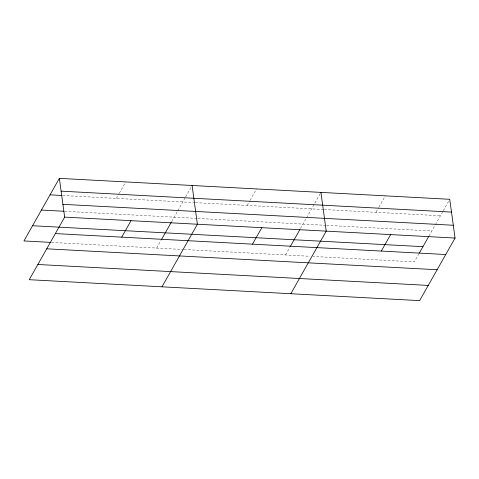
<?xml version="1.0" encoding="UTF-8"?>
<svg xmlns="http://www.w3.org/2000/svg" width="479" height="479" viewBox="0 0 479 479"><rect width="100%" height="100%" fill="white"/><g stroke="black" fill="none" stroke-linecap="round" stroke-linejoin="round"><path stroke-width="0.36" stroke-dasharray="2.4 1.8" d="M116.403 198.402L118.912 193.965M119.271 193.33L125.726 181.924M156.687 248.068L160.986 240.458M171.68 221.567L177.392 211.473M177.751 210.838L185.277 197.522M185.636 196.893L192.091 185.487M247.188 205.413L249.697 200.976M250.056 200.342L256.505 188.936M285.514 254.978L289.819 247.368M300.507 228.471L306.219 218.376M306.578 217.741L320.924 192.39M376.015 212.323L378.524 207.886M378.883 207.251L385.338 195.845M419.005 253.642L414.341 261.881L312.907 256.445M428.986 236.009L435.052 225.286M435.411 224.651L442.937 211.341M443.297 210.706L449.751 199.3M62.713 195.522L194.618 202.593M195.36 202.635L323.445 209.503M324.187 209.545L440.429 215.778M64.545 211.299L197.114 218.406M197.857 218.448L325.942 225.316M326.684 225.352L431.824 230.992M51.54 242.428L183.337 249.499M184.08 249.535L309.949 256.283"/><path stroke-width="0.72" d="M59.36 178.368L64.659 217.119L29.249 279.7L419.64 300.632L455.05 238.051L449.751 199.3L59.36 178.368L23.95 240.949L50.798 242.392M121.702 237.153L131.024 220.675M161.345 239.823L171.326 222.19M161.98 286.819L197.39 224.232L192.091 185.487M252.481 244.164L261.803 227.687M290.178 246.733L299.8 229.728M290.813 293.723L326.223 231.141L320.924 192.39M381.314 251.068L390.636 234.596M419.364 253.008L428.627 236.632M61.108 191.157L451.499 212.089M50.038 194.845L61.965 195.486M62.905 204.329L453.302 225.262M41.428 210.059L63.797 211.257M64.659 217.119L455.05 238.051M32.56 225.735L422.951 246.667M55.336 233.59L445.727 254.523M46.726 248.811L437.117 269.743M37.859 264.486L428.25 285.418"/></g></svg>
